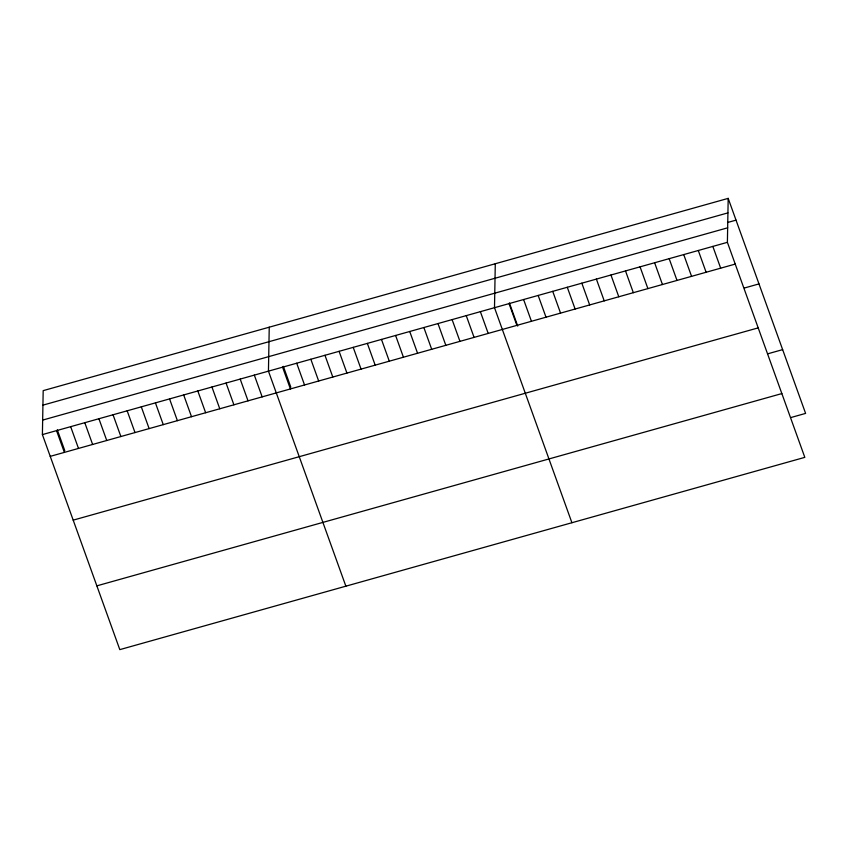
<?xml version="1.0" encoding="UTF-8"?>
<svg xmlns="http://www.w3.org/2000/svg" width="848" height="848" viewBox="0 0 848 848"><rect width="100%" height="100%" fill="white"/><g stroke="black" fill="none" stroke-linecap="round" stroke-linejoin="round"><path stroke-width="1.27" d="M728.188 198.368L727.393 242.327L804.816 457.358L119.812 649.632L42.4 434.6L43.184 390.642L728.188 198.368L805.6 413.4L791.046 417.492M269.24 327.19L268.445 371.148L345.867 586.18M495.285 263.749L494.501 307.697L571.912 522.728M42.93 405.143L727.923 212.88M727.531 222.515L736.022 220.13M42.654 420.089L727.658 227.815M42.4 434.6L727.393 242.327M50.233 456.362L735.227 264.088M744.427 288.002L758.981 283.91M73.193 520.142L758.197 327.869M768.087 353.711L782.64 349.63M96.852 585.851L781.856 393.578M712.839 246.408L720.673 268.169M698.286 250.499L706.119 272.261M683.732 254.58L691.565 276.342M669.167 258.672L677.011 280.434M654.614 262.753L662.447 284.515M640.06 266.834L647.893 288.606M625.506 270.925L633.339 292.687M610.952 275.006L618.786 296.768M596.388 279.098L604.221 300.86M581.834 283.179L589.667 304.941M567.28 287.271L575.114 309.032M552.726 291.352L560.56 313.113M538.162 295.443L546.006 317.205M523.608 299.524L531.442 321.286M509.383 302.906L517.736 326.088M509.054 303.616L516.888 325.378M480.371 311.661L488.204 333.423M466.241 315.626L474.074 337.387M452.111 319.59L459.945 341.352M437.981 323.554L445.825 345.316M423.862 327.529L431.696 349.291M409.732 331.494L417.566 353.256M395.603 335.458L403.436 357.22M381.473 339.423L389.306 361.184M367.343 343.387L375.176 365.149M353.213 347.351L361.057 369.113M339.094 351.316L346.927 373.078M324.964 355.28L332.798 377.042M310.834 359.245L318.668 381.006M296.705 363.22L304.538 384.981M283.338 366.347L290.843 387.218M282.575 367.184L290.408 388.946M254.326 375.113L262.159 396.875M240.196 379.077L248.029 400.839M226.066 383.042L233.9 404.803M211.936 387.006L219.77 408.768M197.807 390.97L205.64 412.732M183.677 394.935L191.51 416.697M169.558 398.91L177.391 420.672M155.428 402.874L163.261 424.636M141.298 406.839L149.131 428.6M127.168 410.803L135.002 432.565M113.038 414.767L120.872 436.529M98.909 418.732L106.742 440.494M84.789 422.696L92.623 444.458M70.66 426.661L78.493 448.422M57.282 429.798L64.798 450.67M56.53 430.625L64.363 452.387"/></g></svg>
